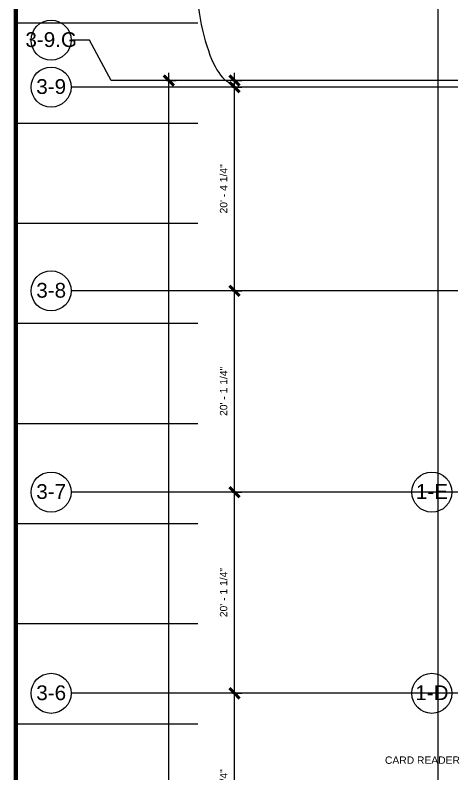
# Model space of a CAD drawing. Header units: inches. Extents: x 15537 to 31673, y -30778 to -16067.
# Drawn here: x 21404 to 21928, y -21723 to -20813 of the extents above; entities that cross this region are included whole.
import ezdxf

# ---------------------------------------------------------------- set-up
doc = ezdxf.new("R2010")
doc.units = ezdxf.units.IN
doc.header["$MEASUREMENT"] = 0
doc.linetypes.add('Grid Line 1_2_', pattern=[0.875, 0.5, -0.125, 0.125, -0.125])
doc.linetypes.add('Hidden', pattern=[0.28125, 0.1875, -0.09375])
for name, color, linetype, lineweight in [('A-ANNO-DIMS', 211, 'Continuous', 9), ('A-ANNO-DIMS-96', 211, 'Continuous', 9), ('A-PROP-SBCK', 71, 'Hidden', 50), ('Conc', 7, 'Continuous', 9), ('G-ANNO-TEXT', 231, 'Continuous', 9), ('PAINT', 190, 'Continuous', 9), ('S-GRID', 1, 'Continuous', 9), ('S-GRID-IDEN', 1, 'Continuous', 9)]:
    doc.layers.add(name, color=color, linetype=linetype, lineweight=lineweight)
doc.styles.add('Arial', font='arial.ttf', dxfattribs={"height": 17.703593})
doc.styles.add('Arial_1', font='arial.ttf', dxfattribs={"height": 8.851796})
doc.dimstyles.new('Linear_-_3_32__Arial', dxfattribs={"dimscale": 12, "dimtxt": 9, "dimasz": 1, "dimexe": 0.75, "dimexo": 0.5, "dimgap": 0.5, "dimtad": 1, "dimrnd": 0.25, "dimzin": 1, "dimdsep": 46, "dimlunit": 4, "dimtxsty": 'Arial_1', "dimblk1": 'OBLIQUE', "dimblk2": 'OBLIQUE', "dimsah": 1, "dimcen": 0.09, "dimdle": 0.75, "dimazin": 0, "dimtfac": 1, "dimtdec": 4, "dimtix": 1, "dimtmove": 1, "dimatfit": 3, "dimfxl": 0, "dimtvp": 1, "dimfrac": 2, "dimtolj": 1, "dimtzin": 0, "dimarcsym": 0})
doc.dimstyles.new('Linear_-_3_32__Arial_1', dxfattribs={"dimscale": 12, "dimtxt": 9, "dimasz": 1, "dimexe": 0.75, "dimexo": 0.5, "dimgap": 0.5, "dimtad": 1, "dimrnd": 0.25, "dimzin": 1, "dimdsep": 46, "dimlunit": 4, "dimtxsty": 'Arial_1', "dimblk1": 'OBLIQUE', "dimblk2": 'OBLIQUE', "dimsah": 1, "dimcen": 0.09, "dimdle": 0.75, "dimazin": 0, "dimtfac": 1, "dimtdec": 4, "dimtix": 1, "dimtmove": 0, "dimatfit": 3, "dimfxl": 0, "dimtvp": 1, "dimfrac": 2, "dimtolj": 1, "dimtzin": 0, "dimarcsym": 0})

# ---------------------------------------------------------------- blocks, each defined once
blk = doc.blocks.new('Grid - Grid Hea_- Enlarged0')
at = {"layer": 'S-GRID-IDEN'}
blk.add_circle((0, 0), 0.25, dxfattribs=at)
blk = doc.blocks.new('DIMBLOCK7-First_- Enlarged0')
at = {"layer": 'A-ANNO-DIMS-96', "lineweight": 50}
for p, q in [((21667.29, -21626.3), (21661.29, -21620.3)), ((21667.29, -21626.3), (21673.29, -21632.3)), ((21667.29, -21867.55), (21661.29, -21861.55)), ((21667.29, -21867.55), (21673.29, -21873.55))]:
    blk.add_line(p, q, dxfattribs=at)
at = {"layer": 'A-ANNO-DIMS-96'}
for p, q in [((21664.81, -21626.3), (21676.29, -21626.3)), ((21667.29, -21626.3), (21664.81, -21626.3)), ((21667.29, -21867.55), (21667.29, -21626.3)), ((21664.81, -21867.55), (21676.29, -21867.55)), ((21667.29, -21867.55), (21664.81, -21867.55))]:
    blk.add_line(p, q, dxfattribs=at)
at = {"layer": 'A-ANNO-DIMS-96', "color": 0, "insert": (21649.81, -21776.28), "char_height": 8.8518, "width": 70.4492, "attachment_point": 1, "rotation": 90, "line_spacing_factor": 0.938532, "style": 'Arial_1'}
blk.add_mtext('20\' - 1 1/4"', dxfattribs=at)
blk = doc.blocks.new('_Oblique')
at = {"color": 0, "linetype": 'ByBlock', "lineweight": -2}
blk.add_line((-0.5, -0.5), (0.5, 0.5), dxfattribs=at)
blk = doc.blocks.new('DIMBLOCK8-First_- Enlarged0')
at = {"layer": 'A-ANNO-DIMS-96', "lineweight": 50}
for p, q in [((21667.29, -21385.05), (21661.29, -21379.05)), ((21667.29, -21385.05), (21673.29, -21391.05)), ((21667.29, -21626.3), (21661.29, -21620.3)), ((21667.29, -21626.3), (21673.29, -21632.3))]:
    blk.add_line(p, q, dxfattribs=at)
at = {"layer": 'A-ANNO-DIMS-96'}
for p, q in [((21664.81, -21385.05), (21676.29, -21385.05)), ((21667.29, -21385.05), (21664.81, -21385.05)), ((21667.29, -21626.3), (21667.29, -21385.05)), ((21664.81, -21626.3), (21676.29, -21626.3)), ((21667.29, -21626.3), (21664.81, -21626.3))]:
    blk.add_line(p, q, dxfattribs=at)
at = {"layer": 'A-ANNO-DIMS-96', "color": 0, "insert": (21649.81, -21535.03), "char_height": 8.8518, "width": 70.4492, "attachment_point": 1, "rotation": 90, "line_spacing_factor": 0.938532, "style": 'Arial_1'}
blk.add_mtext('20\' - 1 1/4"', dxfattribs=at)
blk = doc.blocks.new('DIMBLOCK9-First_- Enlarged0')
at = {"layer": 'A-ANNO-DIMS-96', "lineweight": 50}
for p, q in [((21667.29, -21143.8), (21661.29, -21137.8)), ((21667.29, -21143.8), (21673.29, -21149.8)), ((21667.29, -21385.05), (21661.29, -21379.05)), ((21667.29, -21385.05), (21673.29, -21391.05))]:
    blk.add_line(p, q, dxfattribs=at)
at = {"layer": 'A-ANNO-DIMS-96'}
for p, q in [((21664.81, -21143.8), (21676.29, -21143.8)), ((21667.29, -21143.8), (21664.81, -21143.8)), ((21667.29, -21385.05), (21667.29, -21143.8)), ((21664.81, -21385.05), (21676.29, -21385.05)), ((21667.29, -21385.05), (21664.81, -21385.05))]:
    blk.add_line(p, q, dxfattribs=at)
at = {"layer": 'A-ANNO-DIMS-96', "color": 0, "insert": (21649.81, -21293.78), "char_height": 8.8518, "width": 70.4492, "attachment_point": 1, "rotation": 90, "line_spacing_factor": 0.938532, "style": 'Arial_1'}
blk.add_mtext('20\' - 1 1/4"', dxfattribs=at)
blk = doc.blocks.new('DIMBLOCK10-Firs_- Enlarged0')
at = {"layer": 'A-ANNO-DIMS-96', "lineweight": 50}
for p, q in [((21667.29, -20899.55), (21661.29, -20893.55)), ((21667.29, -20899.55), (21673.29, -20905.55)), ((21667.29, -21143.8), (21661.29, -21137.8)), ((21667.29, -21143.8), (21673.29, -21149.8))]:
    blk.add_line(p, q, dxfattribs=at)
at = {"layer": 'A-ANNO-DIMS-96'}
for p, q in [((21664.81, -20899.55), (21676.29, -20899.55)), ((21667.29, -20899.55), (21664.81, -20899.55)), ((21667.29, -21143.8), (21667.29, -20899.55)), ((21664.81, -21143.8), (21676.29, -21143.8)), ((21667.29, -21143.8), (21664.81, -21143.8))]:
    blk.add_line(p, q, dxfattribs=at)
at = {"layer": 'A-ANNO-DIMS-96', "color": 0, "insert": (21649.81, -21051.03), "char_height": 8.8518, "width": 70.4492, "attachment_point": 1, "rotation": 90, "line_spacing_factor": 0.938532, "style": 'Arial_1'}
blk.add_mtext('20\' - 4 1/4"', dxfattribs=at)
blk = doc.blocks.new('DIMBLOCK11-Firs_- Enlarged0')
at = {"layer": 'A-ANNO-DIMS-96', "lineweight": 50}
for p, q in [((21667.29, -20891.55), (21661.29, -20885.55)), ((21667.29, -20899.55), (21661.29, -20893.55)), ((21667.29, -20891.55), (21673.29, -20897.55)), ((21667.29, -20899.55), (21673.29, -20905.55))]:
    blk.add_line(p, q, dxfattribs=at)
at = {"layer": 'A-ANNO-DIMS-96'}
for p, q in [((21667.29, -20899.55), (21667.29, -20882.55)), ((21664.81, -20891.55), (21676.29, -20891.55)), ((21667.29, -20891.55), (21664.81, -20891.55)), ((21664.81, -20899.55), (21676.29, -20899.55)), ((21667.29, -20899.55), (21664.81, -20899.55))]:
    blk.add_line(p, q, dxfattribs=at)
blk.add_ellipse((21667.29, -20719.93), major_axis=(0, 175.62), ratio=0.281625, start_param=1.570796, end_param=3.141593, dxfattribs=at)
at = {"layer": 'A-ANNO-DIMS-96', "color": 0, "insert": (21613.27, -20719.93), "char_height": 8.8518, "width": 163.9938, "attachment_point": 1, "rotation": 90, "line_spacing_factor": 0.938532, "style": 'Arial_1'}
blk.add_mtext('0\' - 8" GIRT @ 1-STORY', dxfattribs=at)
blk = doc.blocks.new('DIMBLOCK43-Firs_- Enlarged0')
at = {"layer": 'A-ANNO-DIMS-96', "lineweight": 50}
for p, q in [((21588.48, -20891.55), (21582.48, -20885.55)), ((21588.48, -20891.55), (21594.48, -20897.55)), ((21588.48, -22795.3), (21582.48, -22789.3)), ((21588.48, -22795.3), (21594.48, -22801.3))]:
    blk.add_line(p, q, dxfattribs=at)
at = {"layer": 'A-ANNO-DIMS-96'}
for p, q in [((21588.48, -22804.3), (21588.48, -20882.55)), ((21586, -20891.55), (21597.48, -20891.55)), ((21588.48, -20891.55), (21586, -20891.55)), ((21586, -22795.3), (21597.48, -22795.3)), ((21588.48, -22795.3), (21586, -22795.3))]:
    blk.add_line(p, q, dxfattribs=at)
at = {"layer": 'A-ANNO-DIMS-96', "color": 0, "insert": (21571, -21876.17), "char_height": 8.8518, "width": 78.5908, "attachment_point": 1, "rotation": 90, "line_spacing_factor": 0.938532, "style": 'Arial_1'}
blk.add_mtext('158\' - 7 3/4"', dxfattribs=at)

msp = doc.modelspace()

# ---------------------------------------------------------------- linework, layer by layer
at = {"layer": 'A-PROP-SBCK'}
msp.add_line((21404.235, -23401.254), (21404.235, -19438.181), dxfattribs=at)
at = {"layer": 'Conc'}
for p, q in [((21407.235, -22923.086), (21407.235, -19989.336)), ((21911.235, -19983.101), (21911.235, -22983.086))]:
    msp.add_line(p, q, dxfattribs=at)
at = {"layer": 'PAINT'}
for p, q in [((21623.235, -20823.086), (21407.235, -20823.086)), ((21623.235, -20943.086), (21407.235, -20943.086)), ((21623.235, -21063.086), (21407.235, -21063.086)), ((21623.235, -21183.086), (21407.235, -21183.086)), ((21623.235, -21303.086), (21407.235, -21303.086)), ((21623.235, -21423.086), (21407.235, -21423.086)), ((21623.235, -21543.086), (21407.235, -21543.086)), ((21623.235, -21663.086), (21407.235, -21663.086))]:
    msp.add_line(p, q, dxfattribs=at)
at = {"layer": 'S-GRID'}
for p, q in [((21493.538, -20843.278), (21471.359, -20843.278)), ((21519.359, -20891.553), (21493.538, -20843.278))]:
    msp.add_line(p, q, dxfattribs=at)
at = {"layer": 'S-GRID', "linetype": 'Grid Line 1_2_'}
for p, q in [((22871.852, -20899.553), (21471.359, -20899.553)), ((22871.852, -20891.553), (21519.359, -20891.553)), ((22765.012, -21143.803), (21471.359, -21143.803)), ((26427.342, -21385.053), (21471.359, -21385.053)), ((26427.342, -21626.303), (21471.359, -21626.303))]:
    msp.add_line(p, q, dxfattribs=at)

# ---------------------------------------------------------------- block references
at = {"layer": 'S-GRID-IDEN', "xscale": 95.99999999999994, "yscale": 95.99999999999994, "zscale": 95.99999999999994}
for p, rotation in [((21447.359, -20843.278), 89.9999999999999), ((21447.359, -20899.553), 89.9999999999999), ((21447.359, -21143.803), 89.9999999999999), ((21447.359, -21385.053), 89.99999999999984), ((21904.015, -21385.053), 89.99999999999984), ((21447.359, -21626.303), 89.99999999999984), ((21904.015, -21626.303), 89.99999999999984)]:
    msp.add_blockref('Grid - Grid Hea_- Enlarged0', p, dxfattribs=dict(at, rotation=rotation))

# ---------------------------------------------------------------- texts
at = {"layer": 'G-ANNO-TEXT', "color": 145, "insert": (21847.771, -21701.969), "char_height": 8.8518, "width": 106.92, "attachment_point": 1, "line_spacing_factor": 0.938532, "style": 'Arial_1'}
msp.add_mtext('CARD READER', dxfattribs=at)
at = {"layer": 'S-GRID-IDEN', "char_height": 17.7036, "attachment_point": 2, "line_spacing_factor": 0.938532, "style": 'Arial'}
for s, insert, width in [('3-9.G', (21447.457, -20833.748), 73.656), ('3-9', (21447.457, -20890.023), 42.552), ('3-8', (21447.457, -21134.273), 42.552), ('3-7', (21447.457, -21375.523), 42.552), ('1-E', (21904.113, -21375.523), 45.792), ('3-6', (21447.457, -21616.773), 42.552), ('1-D', (21904.113, -21616.773), 47.304)]:
    msp.add_mtext(s, dxfattribs=dict(at, insert=insert, width=width))

# ---------------------------------------------------------------- dimensions: what is measured, and where the dimension line sits
at = {"layer": 'A-ANNO-DIMS'}
dim = msp.add_linear_dim(base=(21667.293, -20891.553), p1=(21658.808, -20899.553), p2=(21658.808, -20891.553), angle=90, dimstyle='Linear_-_3_32__Arial', override={"dimpost": '<>GIRT @ 1-STORY', "dimfxl": 8}, dxfattribs=at)
dim.commit()
dim.dimension.update_dxf_attribs({"geometry": 'DIMBLOCK11-Firs_- Enlarged0', "text_midpoint": (21619.176, -20637.936), "dimtype": 160, "text_rotation": 90})
for base, p1, p2, override, picture, middle in [((21588.483, -20891.553), (21579.997, -22795.303), (21579.997, -20891.553), {"dimpost": '<>', "dimfxl": 1903.75}, 'DIMBLOCK43-Firs_- Enlarged0', (21577.903, -21843.428)), ((21667.293, -20899.553), (21658.808, -21143.803), (21658.808, -20899.553), {"dimpost": '<>', "dimfxl": 244.25}, 'DIMBLOCK10-Firs_- Enlarged0', (21656.717, -21021.678)), ((21667.293, -21143.803), (21658.808, -21385.053), (21658.808, -21143.803), {"dimpost": '<>', "dimfxl": 241.25}, 'DIMBLOCK9-First_- Enlarged0', (21656.717, -21264.428)), ((21667.293, -21385.053), (21658.808, -21626.303), (21658.808, -21385.053), {"dimpost": '<>', "dimfxl": 241.25}, 'DIMBLOCK8-First_- Enlarged0', (21656.717, -21505.678)), ((21667.293, -21626.303), (21658.808, -21867.553), (21658.808, -21626.303), {"dimpost": '<>', "dimfxl": 241.25}, 'DIMBLOCK7-First_- Enlarged0', (21656.717, -21746.928))]:
    dim = msp.add_linear_dim(base=base, p1=p1, p2=p2, angle=90, dimstyle='Linear_-_3_32__Arial_1', override=override, dxfattribs=at)
    dim.commit()
    dim.dimension.update_dxf_attribs({"geometry": picture, "text_midpoint": middle})

doc.saveas('drawing.dxf')
